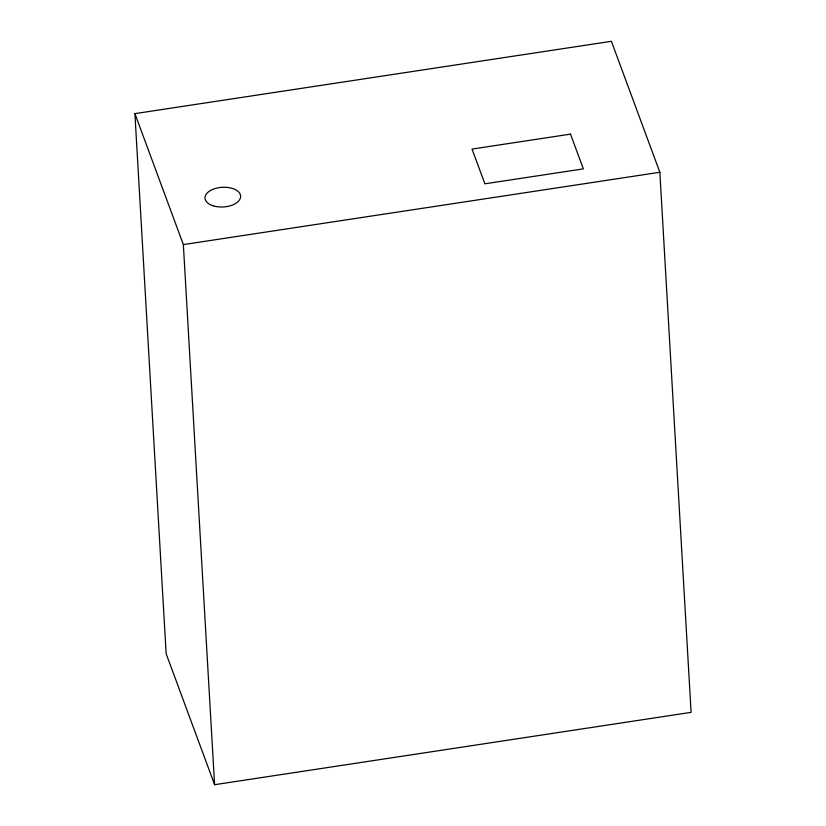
<?xml version="1.0" encoding="UTF-8"?>
<svg xmlns="http://www.w3.org/2000/svg" width="826" height="826" viewBox="0 0 826 826"><rect width="100%" height="100%" fill="white"/><g stroke="black" fill="none" stroke-linecap="round" stroke-linejoin="round"><path stroke-width="1.24" d="M134.906 113.637L611.405 41.3L659.85 172.262L691.094 712.363L214.595 784.7L166.15 653.738L134.906 113.637L183.351 244.589L214.595 784.7M183.351 244.589L659.85 172.262M570.508 134.132L472.028 149.083L484.883 183.816L583.352 168.865L570.508 134.132M212.953 205.746A17.842 9.85 -3.3 0 0 240.603 197.042A17.842 9.85 -3.3 0 0 214.894 188.617A17.842 9.85 -3.3 0 0 212.953 205.746"/></g></svg>
